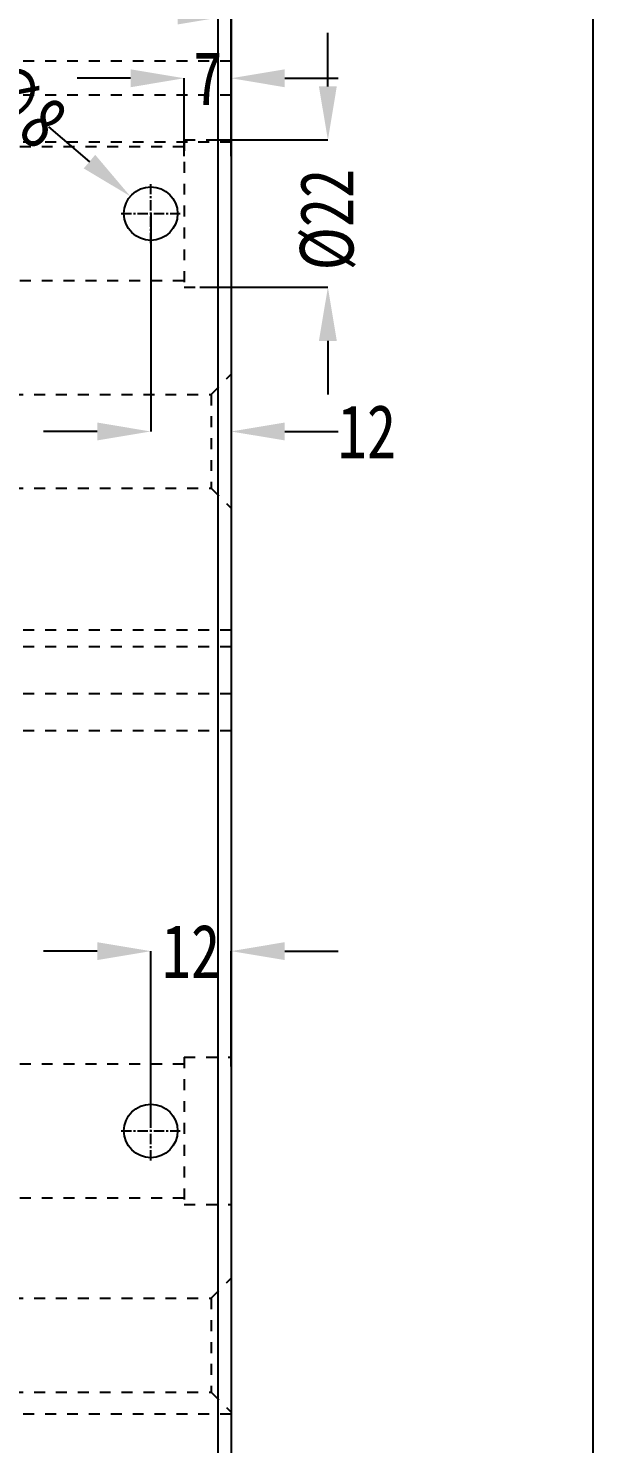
# Model space of a CAD drawing. Header units: millimetres. Extents: x -1265 to 1982, y -12197 to 1934.
# Drawn here: x 447.1 to 531.4, y -4141.8 to -3930.4 of the extents above; entities that cross this region are included whole.
import ezdxf

# ---------------------------------------------------------------- set-up
doc = ezdxf.new("R2010")
doc.units = ezdxf.units.MM
doc.header["$LTSCALE"] = 16.335
doc.header["$PDMODE"] = 3
doc.header["$PDSIZE"] = 0.3125
doc.linetypes.add('CENTER', pattern=[0.6, 0.375, -0.075, 0.075, -0.075])
doc.linetypes.add('HIDDEN', pattern=[0.2, 0.1, -0.1])
doc.layers.get('0').update_dxf_attribs({"linetype": 'CONTINUOUS'})
doc.layers.get('Defpoints').update_dxf_attribs({"linetype": 'CONTINUOUS'})
doc.layers.add('DEFAULT_2', color=8, linetype='HIDDEN')
doc.styles.get("Standard").update_dxf_attribs({"font": 'txt', "width": 0.8})
doc.dimstyles.new('11', dxfattribs={"dimtxt": 8, "dimasz": 8, "dimexe": 0, "dimexo": 0, "dimgap": 0, "dimtad": 0, "dimdsep": 46, "dimtxsty": 'Standard', "dimcen": 0, "dimclrd": 4, "dimclre": 4, "dimclrt": 6, "dimazin": 0, "dimtp": 0.01, "dimtm": 0.01, "dimtfac": 1, "dimtofl": 0, "dimtmove": 0, "dimatfit": 3, "dimfxl": 0, "dimtolj": 1, "dimarcsym": 0})

# ---------------------------------------------------------------- blocks, each defined once
blk = doc.blocks.new('*D656')
at = {"color": 4, "lineweight": -2}
for p, q in [((465.38, -3958.1), (465.38, -3990.64)), ((477.38, -3959.47), (477.38, -3990.64)), ((457.38, -3990.64), (449.38, -3990.64)), ((485.38, -3990.64), (493.38, -3990.64))]:
    blk.add_line(p, q, dxfattribs=at)
at = {"color": 4}
for points in [[(457.38, -3989.3), (457.38, -3991.97), (465.38, -3990.64)], [(485.38, -3989.3), (485.38, -3991.97), (477.38, -3990.64)]]:
    blk.add_solid(points, dxfattribs=at)
at = {"layer": 'Defpoints', "color": 0}
for p in [(465.38, -3958.1), (477.38, -3959.47), (477.38, -3990.64)]:
    blk.add_point(p, dxfattribs=at)
at = {"color": 6, "insert": (497.65, -3990.64), "char_height": 8, "attachment_point": 5}
blk.add_mtext('\\A1;12', dxfattribs=at)
blk = doc.blocks.new('*D657')
at = {"color": 4, "lineweight": -2}
blk.add_line((450.13, -3945.16), (456.23, -3950.34), dxfattribs=at)
at = {"color": 4}
blk.add_solid([(457.09, -3949.32), (455.37, -3951.35), (462.33, -3955.51)], dxfattribs=at)
at = {"layer": 'Defpoints', "color": 0}
for p in [(462.33, -3955.51), (468.43, -3960.69)]:
    blk.add_point(p, dxfattribs=at)
at = {"color": 6, "insert": (446.06, -3941.71), "char_height": 8, "attachment_point": 5, "rotation": 319.7006}
blk.add_mtext('\\A1;∅8', dxfattribs=at)
blk = doc.blocks.new('*D658')
at = {"color": 4, "lineweight": -2}
for p, q in [((491.83, -3939.1), (491.83, -3931.1)), ((474.38, -3947.1), (491.83, -3947.1)), ((472.71, -3969.1), (491.83, -3969.1)), ((491.83, -3977.1), (491.83, -3985.1))]:
    blk.add_line(p, q, dxfattribs=at)
at = {"color": 4}
for points in [[(490.49, -3939.1), (493.16, -3939.1), (491.83, -3947.1)], [(490.49, -3977.1), (493.16, -3977.1), (491.83, -3969.1)]]:
    blk.add_solid(points, dxfattribs=at)
at = {"layer": 'Defpoints', "color": 0}
for p in [(474.38, -3947.1), (472.71, -3969.1), (491.83, -3969.1)]:
    blk.add_point(p, dxfattribs=at)
at = {"color": 6, "insert": (491.83, -3959), "char_height": 8, "attachment_point": 5, "rotation": 90}
blk.add_mtext('\\A1;%%c22', dxfattribs=at)
blk = doc.blocks.new('*D659')
at = {"color": 4, "lineweight": -2}
for p, q in [((462.38, -3937.88), (454.38, -3937.88)), ((470.38, -3949.53), (470.38, -3937.88)), ((477.38, -3949.53), (477.38, -3937.88)), ((485.38, -3937.88), (493.38, -3937.88))]:
    blk.add_line(p, q, dxfattribs=at)
at = {"color": 4}
for points in [[(462.38, -3936.55), (462.38, -3939.22), (470.38, -3937.88)], [(485.38, -3936.55), (485.38, -3939.22), (477.38, -3937.88)]]:
    blk.add_solid(points, dxfattribs=at)
at = {"layer": 'Defpoints', "color": 0}
for p in [(470.38, -3937.88), (470.38, -3949.53), (477.38, -3949.53)]:
    blk.add_point(p, dxfattribs=at)
at = {"color": 6, "insert": (473.88, -3937.88), "char_height": 8, "attachment_point": 5}
blk.add_mtext('\\A1;7', dxfattribs=at)
blk = doc.blocks.new('*D660')
at = {"color": 4, "lineweight": -2}
for p, q in [((407.38, -3958.1), (407.38, -3928.52)), ((415.38, -3928.52), (425.48, -3928.52)), ((469.38, -3928.52), (435.08, -3928.52)), ((477.38, -3949.53), (477.38, -3928.52))]:
    blk.add_line(p, q, dxfattribs=at)
at = {"color": 4}
for points in [[(415.38, -3927.18), (415.38, -3929.85), (407.38, -3928.52)], [(469.38, -3927.18), (469.38, -3929.85), (477.38, -3928.52)]]:
    blk.add_solid(points, dxfattribs=at)
at = {"layer": 'Defpoints', "color": 0}
for p in [(407.38, -3928.52), (477.38, -3949.53), (407.38, -3958.1)]:
    blk.add_point(p, dxfattribs=at)
at = {"color": 6, "insert": (430.28, -3928.52), "char_height": 8, "attachment_point": 5}
blk.add_mtext('\\A1;70', dxfattribs=at)
blk = doc.blocks.new('*D672')
at = {"color": 4, "lineweight": -2}
for p, q in [((457.38, -4068.25), (449.38, -4068.25)), ((465.38, -4093.33), (465.38, -4068.25)), ((477.38, -4085.5), (477.38, -4068.25)), ((485.38, -4068.25), (493.38, -4068.25))]:
    blk.add_line(p, q, dxfattribs=at)
at = {"color": 4}
for points in [[(457.38, -4066.91), (457.38, -4069.58), (465.38, -4068.25)], [(485.38, -4066.91), (485.38, -4069.58), (477.38, -4068.25)]]:
    blk.add_solid(points, dxfattribs=at)
at = {"layer": 'Defpoints', "color": 0}
for p in [(477.38, -4068.25), (477.38, -4085.5), (465.38, -4093.33)]:
    blk.add_point(p, dxfattribs=at)
at = {"color": 6, "insert": (471.38, -4068.25), "char_height": 8, "attachment_point": 5}
blk.add_mtext('\\A1;12', dxfattribs=at)

msp = doc.modelspace()

# ---------------------------------------------------------------- linework, layer by layer
at = {"color": 7, "linetype": 'Continuous'}
for p, q in [((477.383, -3839.819), (477.383, -4221.364)), ((475.383, -3842.64), (475.383, -4158.243))]:
    msp.add_line(p, q, dxfattribs=at)
at = {"color": 1, "linetype": 'CENTER', "ltscale": 0.248791}
for p, q in [((465.383, -3962.499), (465.383, -3953.699)), ((460.983, -3958.099), (469.783, -3958.099)), ((465.383, -4099.499), (465.383, -4090.699)), ((460.983, -4095.099), (469.783, -4095.099))]:
    msp.add_line(p, q, dxfattribs=at)
msp.add_lwpolyline([(-192.467, -3771.989), (531.37, -3771.989), (531.37, -4334.018), (-192.467, -4334.018)], close=True)
at = {"color": 7, "linetype": 'Continuous'}
for centre in [(465.383, -3958.099), (465.383, -4095.099)]:
    msp.add_circle(centre, 4, dxfattribs=at)
at = {"layer": 'DEFAULT_2', "color": 8, "linetype": 'HIDDEN'}
for p, q in [((477.383, -3935.34), (377.053, -3935.34)), ((477.383, -3940.41), (387.831, -3940.41)), ((477.383, -3947.41), (387.831, -3947.41)), ((413.156, -3948.099), (470.383, -3948.099)), ((470.383, -3947.099), (470.383, -3969.099)), ((470.383, -3947.099), (477.383, -3947.099)), ((413.156, -3968.099), (470.383, -3968.099)), ((470.383, -3969.099), (477.383, -3969.099)), ((474.383, -3985.099), (477.383, -3982.099)), ((441.424, -3985.099), (474.383, -3985.099)), ((474.383, -3985.099), (474.383, -3999.099)), ((441.424, -3999.099), (474.383, -3999.099)), ((474.383, -3999.099), (477.383, -4002.099)), ((477.383, -4020.328), (388.132, -4020.328)), ((477.383, -4022.82), (387.831, -4022.82)), ((477.383, -4029.82), (387.831, -4029.82)), ((477.383, -4035.328), (388.132, -4035.328)), ((413.156, -4085.099), (470.383, -4085.099)), ((470.383, -4084.099), (470.383, -4106.099)), ((470.383, -4084.099), (477.383, -4084.099)), ((413.156, -4105.099), (470.383, -4105.099)), ((470.383, -4106.099), (477.383, -4106.099)), ((474.383, -4120.099), (477.383, -4117.099)), ((441.424, -4120.099), (474.383, -4120.099)), ((474.383, -4120.099), (474.383, -4134.099)), ((441.424, -4134.099), (474.383, -4134.099)), ((474.383, -4134.099), (477.383, -4137.099)), ((477.383, -4137.41), (388.132, -4137.41))]:
    msp.add_line(p, q, dxfattribs=at)

# ---------------------------------------------------------------- dimensions: what is measured, and where the dimension line sits
for base, p1, p2, picture, middle in [((407.383, -3928.518), (477.383, -3949.532), (407.383, -3958.099), '*D660', (430.277, -3928.518)), ((470.383, -3937.883), (477.383, -3949.532), (470.383, -3949.532), '*D659', (473.883, -3937.883)), ((477.383, -3990.635), (465.383, -3958.099), (477.383, -3959.467), '*D656', (497.649, -3990.635)), ((477.383, -4068.248), (465.383, -4093.325), (477.383, -4085.496), '*D672', (471.383, -4068.248))]:
    dim = msp.add_linear_dim(base=base, p1=p1, p2=p2, dimstyle='11', override={"dimfxl": 1.25, "dimarcsym": 1})
    dim.commit()
    dim.dimension.update_dxf_attribs({"geometry": picture, "text_midpoint": middle, "dimtype": 160})
dim = msp.add_linear_dim(base=(491.827, -3969.099), p1=(474.383, -3947.099), p2=(472.713, -3969.099), angle=90, text='%%c<>', dimstyle='11', override={"dimfxl": 1.25, "dimarcsym": 1})
dim.commit()
dim.dimension.update_dxf_attribs({"geometry": '*D658', "text_midpoint": (491.827, -3958.999), "dimtype": 160})
dim = msp.add_diameter_dim_2p(p1=(468.433, -3960.686), p2=(462.332, -3955.512), dimstyle='11', override={"dimfxl": 1.25, "dimarcsym": 1})
dim.commit()
dim.dimension.update_dxf_attribs({"geometry": '*D657', "text_midpoint": (446.061, -3941.714)})

doc.saveas('drawing.dxf')
